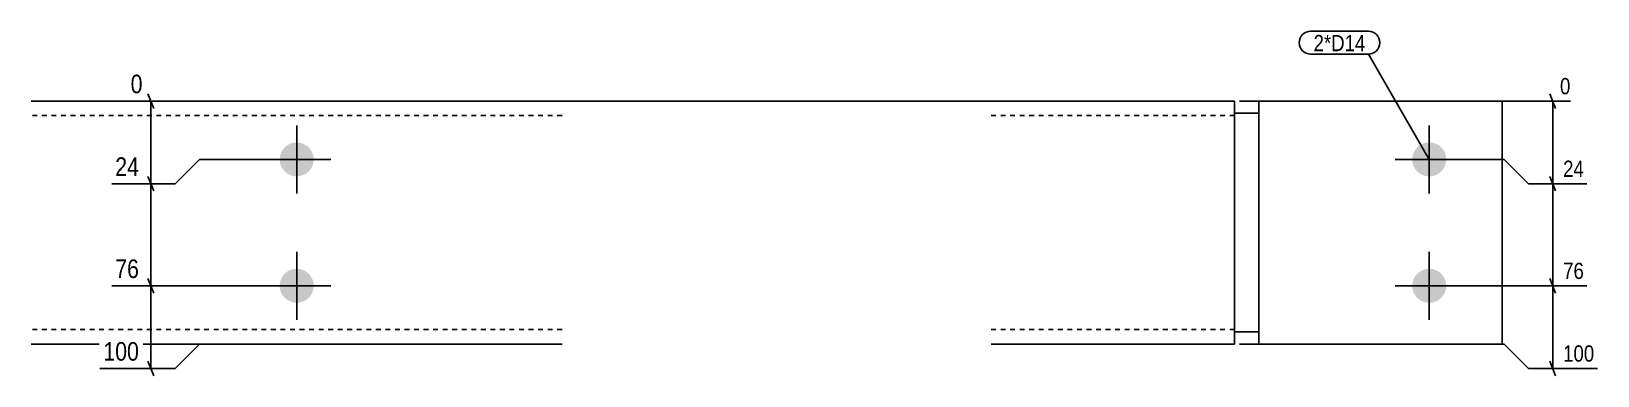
# Model space of a CAD drawing. Header units: millimetres. Extents: x 17 to 23879, y 5 to 976.
# Drawn here: x 14720 to 15363, y 5 to 147 of the extents above; entities that cross this region are included whole.
import ezdxf

# ---------------------------------------------------------------- set-up
doc = ezdxf.new("R2010")
doc.units = ezdxf.units.MM
doc.linetypes.add('DXK_LINE_DOT2', pattern=[3.9198, 1.9599, -1.9599])
for name, color, linetype in [('MÅLSÆTNING', 7, 'Continuous'), ('STÅL', 7, 'Continuous'), ('TEKST', 7, 'Continuous')]:
    doc.layers.add(name, color=color, linetype=linetype)
doc.styles.add('Arial Narrow', font='ARIALN.TTF', dxfattribs={"height": 0.2})

msp = doc.modelspace()

# ---------------------------------------------------------------- hatches: boundary and pattern name
at = {"layer": 'STÅL', "linetype": 'Continuous'}
for points in [[(14828.68, 100.8, -1), (14828.68, 86.8, -1)], [(15293.92, 100.8, -1), (15293.92, 86.8, -1)], [(14828.68, 48.8, -1), (14828.68, 34.8, -1)], [(15293.92, 48.8, -1), (15293.92, 34.8, -1)]]:
    msp.add_hatch(color=96, dxfattribs=at).paths.add_polyline_path(points)

# ---------------------------------------------------------------- linework, layer by layer
at = {"layer": 'MÅLSÆTNING', "color": 7, "linetype": 'Continuous'}
for p, q in [((15211.91, 117.8), (14760.48, 117.8)), ((14767.55, 120.8), (14769.95, 114.8)), ((14768.75, 83.8), (14768.75, 117.8)), ((15215.91, 117.8), (15351.9, 117.8)), ((15343.43, 120.8), (15345.83, 114.8)), ((15344.63, 83.8), (15344.63, 117.8)), ((14778.75, 83.8), (14788.75, 93.8)), ((14778.75, 83.8), (14788.75, 93.8)), ((14788.75, 93.8), (14826.68, 93.8)), ((14788.75, 93.8), (14826.68, 93.8)), ((15324.63, 93.8), (15295.92, 93.8)), ((15324.63, 93.8), (15295.92, 93.8)), ((15334.63, 83.8), (15324.63, 93.8)), ((15334.63, 83.8), (15324.63, 93.8)), ((14752.69, 83.8), (14778.75, 83.8)), ((14752.69, 83.8), (14778.75, 83.8)), ((14769.95, 80.8), (14767.55, 86.8)), ((14769.95, 80.8), (14767.55, 86.8)), ((14768.75, 41.8), (14768.75, 83.8)), ((15358.71, 83.8), (15334.63, 83.8)), ((15358.71, 83.8), (15334.63, 83.8)), ((15345.83, 80.8), (15343.43, 86.8)), ((15345.83, 80.8), (15343.43, 86.8)), ((15344.63, 41.8), (15344.63, 83.8)), ((14826.68, 41.8), (14752.69, 41.8)), ((14767.55, 44.8), (14769.95, 38.8)), ((14768.75, 7.8), (14768.75, 41.8)), ((15295.92, 41.8), (15358.71, 41.8)), ((15295.92, 41.8), (15358.71, 41.8)), ((15343.43, 44.8), (15345.83, 38.8)), ((15343.43, 44.8), (15345.83, 38.8)), ((15344.63, 7.8), (15344.63, 41.8)), ((14778.75, 7.8), (14788.75, 17.8)), ((14788.75, 17.8), (14811.27, 17.8)), ((15324.63, 17.8), (15215.91, 17.8)), ((15334.63, 7.8), (15324.63, 17.8)), ((14747.81, 7.8), (14778.75, 7.8)), ((14769.95, 4.8), (14767.55, 10.8)), ((15362.98, 7.8), (15334.63, 7.8)), ((15345.83, 4.8), (15343.43, 10.8))]:
    msp.add_line(p, q, dxfattribs=at)
at = {"layer": 'STÅL', "color": 2, "linetype": 'Continuous'}
for p, q in [((14937.68, 117.8), (14719.68, 117.8)), ((15213.91, 117.8), (15113.92, 117.8)), ((15213.91, 117.8), (15213.91, 116.89)), ((15213.91, 116.89), (15213.91, 112.8)), ((15223.92, 117.8), (15223.92, 112.8)), ((15323.92, 117.8), (15223.92, 117.8)), ((15323.92, 117.8), (15323.92, 17.8)), ((15223.92, 112.8), (15213.92, 112.8)), ((15213.92, 22.8), (15213.92, 112.8)), ((15223.92, 22.8), (15223.92, 112.8)), ((15213.91, 17.8), (15213.91, 22.8)), ((15223.92, 22.8), (15213.92, 22.8)), ((15223.92, 17.8), (15223.92, 22.8)), ((14937.68, 17.8), (14719.68, 17.8)), ((15213.91, 17.8), (15113.92, 17.8)), ((15323.92, 17.8), (15223.92, 17.8))]:
    msp.add_line(p, q, dxfattribs=at)
at = {"layer": 'STÅL', "color": 7, "linetype": 'DXK_LINE_DOT2'}
for p, q in [((15213.91, 116.89), (15213.91, 117.8)), ((14937.68, 111.8), (14719.68, 111.8)), ((15213.91, 111.8), (15113.92, 111.8)), ((15213.91, 112.8), (15213.91, 105.8)), ((15223.92, 22.8), (15223.92, 112.8)), ((15213.91, 22.8), (15213.91, 105.8)), ((14937.68, 23.8), (14719.68, 23.8)), ((15213.91, 23.8), (15113.92, 23.8))]:
    msp.add_line(p, q, dxfattribs=at)
at = {"layer": 'STÅL', "color": 96, "linetype": 'Continuous'}
for p, q in [((14828.68, 79.8), (14828.68, 107.8)), ((15293.92, 107.8), (15293.92, 79.8)), ((14814.68, 93.8), (14842.68, 93.8)), ((15279.92, 93.8), (15307.92, 93.8)), ((14828.68, 27.8), (14828.68, 55.8)), ((15293.92, 55.8), (15293.92, 27.8)), ((14814.68, 41.8), (14842.68, 41.8)), ((15279.92, 41.8), (15307.92, 41.8))]:
    msp.add_line(p, q, dxfattribs=at)

# ---------------------------------------------------------------- wipeouts: each hides what was drawn before it
at = {"color": 0}
msp.add_wipeout([(15267.72, 138.3), (15267.72, 145.3), (15246.4, 145.3), (15246.4, 138.3)], dxfattribs=at).dxf.layer = 'TEKST'

# ---------------------------------------------------------------- next in the draw order: wipeouts: each hides what was drawn before it
at = {"color": 0, "linetype": 'Continuous'}
for points in [[(14766.95, 119.4), (14766.95, 130.6), (14758.88, 130.6), (14758.88, 119.4)], [(15353.3, 119.2), (15353.3, 129), (15346.23, 129), (15346.23, 119.2)], [(14765.5, 85.4), (14765.5, 96.6), (14752.55, 96.6), (14752.55, 85.4)], [(15358.84, 85.2), (15358.84, 95), (15347.51, 95), (15347.51, 85.2)], [(14765.5, 43.4), (14765.5, 54.6), (14752.55, 54.6), (14752.55, 43.4)], [(15358.84, 43.2), (15358.84, 53), (15347.51, 53), (15347.51, 43.2)], [(14765.5, 9.4), (14765.5, 20.6), (14747.67, 20.6), (14747.67, 9.4)], [(15363.11, 9.2), (15363.11, 19), (15347.51, 19), (15347.51, 9.2)]]:
    msp.add_wipeout(points, dxfattribs=at).dxf.layer = 'MÅLSÆTNING'
at = {"color": 0}
msp.add_wipeout([(15267.72, 138.3), (15267.72, 145.3), (15246.4, 145.3), (15246.4, 138.3)], dxfattribs=at).dxf.layer = 'TEKST'

# ---------------------------------------------------------------- next in the draw order: linework, layer by layer
at = {"layer": 'MÅLSÆTNING', "color": 7, "linetype": 'Continuous'}
for p, q in [((14826.68, 41.8), (14752.69, 41.8)), ((14767.55, 44.8), (14769.95, 38.8))]:
    msp.add_line(p, q, dxfattribs=at)
at = {"layer": 'TEKST', "color": 7, "linetype": 'Continuous'}
for p, q in [((15245.2, 146.5), (15268.92, 146.5)), ((15245.2, 137.1), (15268.92, 137.1)), ((15293.92, 93.8), (15268.92, 137.1))]:
    msp.add_line(p, q, dxfattribs=at)
for centre, start, end in [((15245.2, 141.8), 90, 270), ((15268.92, 141.8), 270, 90)]:
    msp.add_arc(centre, 4.7, start, end, dxfattribs=at)

# ---------------------------------------------------------------- next in the draw order: texts
at = {"layer": 'MÅLSÆTNING', "color": 3, "linetype": 'Continuous', "style": 'Arial Narrow'}
for s, height, p in [('0', 7.64, (14760.48, 121)), ('0', 6.68, (15347.63, 120.6)), ('24', 7.635, (14754.15, 87)), ('24', 6.681, (15348.91, 86.6)), ('76', 7.635, (14754.15, 45)), ('76', 6.681, (15348.91, 44.6)), ('100', 7.635, (14749.27, 11)), ('100', 6.681, (15348.91, 10.6))]:
    msp.add_text(s, height=height, dxfattribs=at).set_placement(p)
at = {"layer": 'TEKST', "color": 3, "style": 'Arial Narrow'}
msp.add_text('2*D14', height=6.681, dxfattribs=at).set_placement((15246.4, 138.3))

doc.saveas('drawing.dxf')
